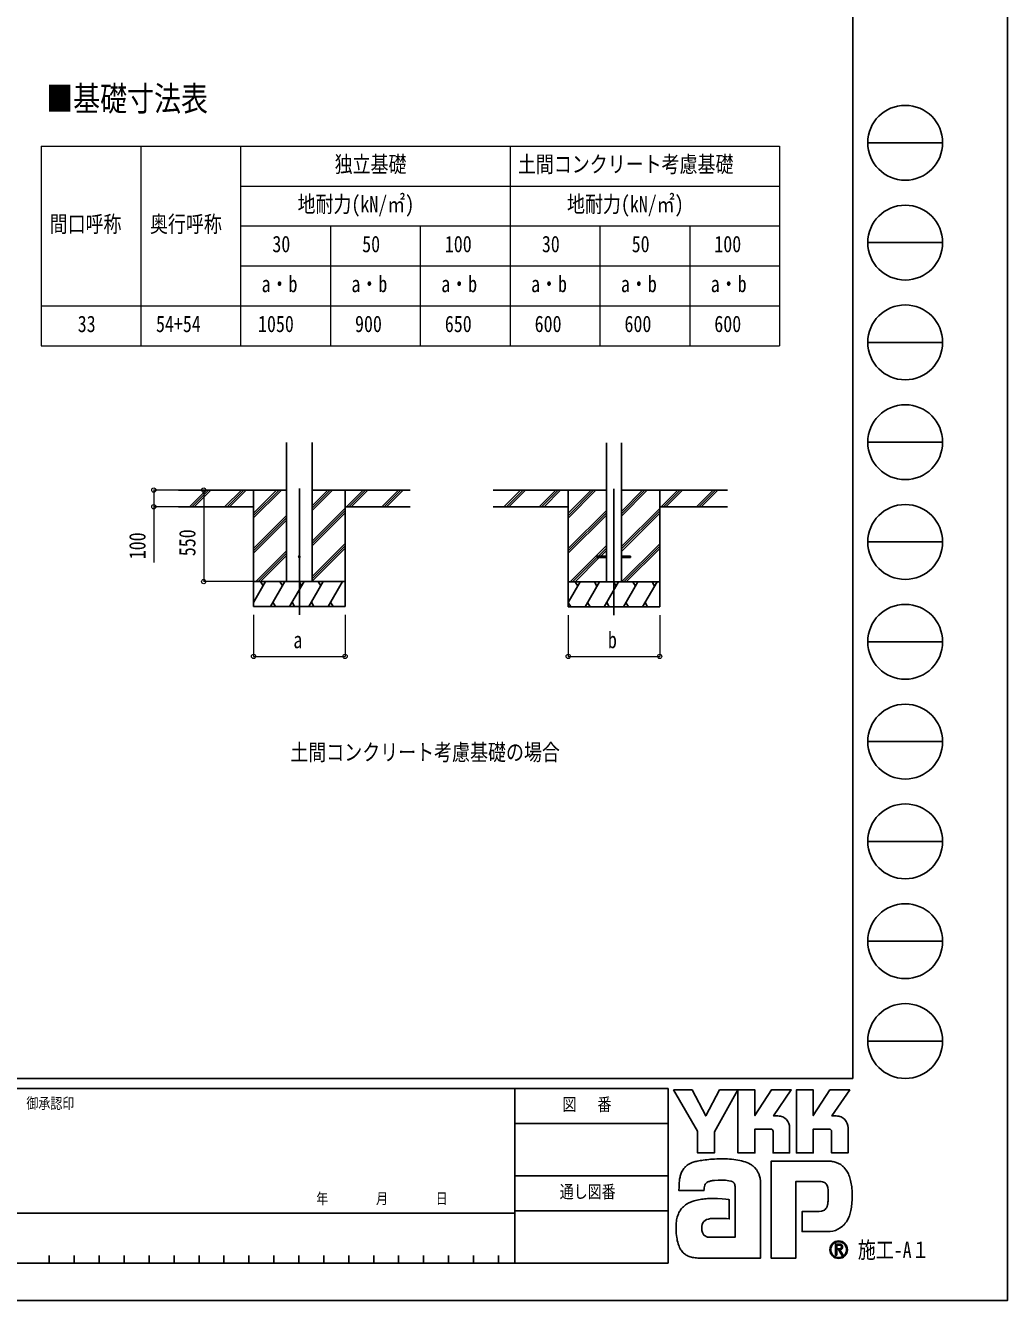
# Model space of a CAD drawing. Units: millimetres, scale not verified. Extents: x -12615 to 12615, y -8910 to 8910.
# Drawn here: x 6712 to 12615, y -8910 to -1245 of the extents above; entities that cross this region are included whole.
import ezdxf
from ezdxf.enums import TextEntityAlignment as Align

# ---------------------------------------------------------------- set-up
doc = ezdxf.new("R2010")
doc.units = ezdxf.units.MM
doc.header["$LTSCALE"] = 50
doc.layers.add('0-1_TABLE1', color=7, linetype='Continuous', lineweight=18)
doc.layers.add('0-7_YKK_D', color=6, linetype='Continuous', lineweight=18)
for name, color, linetype in [('0-2_USER1', 3, 'Continuous'), ('0-4_YKK_12', 2, 'Continuous'), ('0-6_YKK_A1', 4, 'Continuous'), ('0-8_YKK_ZWAK', 7, 'Continuous')]:
    doc.layers.add(name, color=color, linetype=linetype)
doc.styles.add('ＭＳ ゴシック', font='')
doc.styles.get('ＭＳ ゴシック').set_extended_font_data('MS Gothic')

msp = doc.modelspace()

# ---------------------------------------------------------------- linework, layer by layer
at = {"layer": '0-1_TABLE1'}
for p, q in [((6805.06, -1970.27), (11245.06, -1970.27)), ((6805.06, -1970.27), (6805.06, -3170.27)), ((7405.06, -1970.27), (7405.06, -3170.27)), ((9625.06, -1970.27), (9625.06, -3170.27)), ((8005.06, -2210.27), (11245.06, -2210.27)), ((8005.06, -2450.27), (11245.06, -2450.27)), ((8545.06, -2450.27), (8545.06, -3170.27)), ((9085.06, -2450.27), (9085.06, -3170.27)), ((10165.06, -2450.27), (10165.06, -3170.27)), ((10705.06, -2450.27), (10705.06, -3170.27)), ((8005.06, -2690.27), (11245.06, -2690.27)), ((6805.06, -3170.27), (11245.06, -3170.27))]:
    msp.add_line(p, q, dxfattribs=at)
for points in [[(8005.06, -1970.27), (8005.06, -2930.27), (8005.06, -3170.27)], [(11245.06, -1970.27), (11245.06, -2450.27), (11245.06, -3170.27)], [(6805.06, -2930.27), (7405.06, -2930.27), (8005.06, -2930.27), (11245.06, -2930.27)]]:
    msp.add_lwpolyline(points, dxfattribs=at)
at = {"layer": '0-4_YKK_12'}
for p, q in [((8358.06, -4028.79), (8358.06, -4788)), ((10249.06, -4029.79), (10249.06, -4789))]:
    msp.add_line(p, q, dxfattribs=at)
at = {"layer": '0-6_YKK_A1'}
for p, q in [((8280.31, -4588), (8280.31, -3752.65)), ((8435.81, -4588), (8435.81, -3752.65)), ((10203.86, -3753.65), (10203.86, -4589)), ((10294.26, -3753.65), (10294.26, -4589)), ((8280.31, -4038), (7632.11, -4038)), ((7698.8, -4136.6), (7797.39, -4038)), ((7711.53, -4138), (7811.53, -4038)), ((7725.68, -4138), (7825.68, -4038)), ((7910.93, -4136.6), (8009.52, -4038)), ((7923.67, -4138), (8023.67, -4038)), ((7937.81, -4138), (8037.81, -4038)), ((8083.06, -4038), (8083.06, -4738)), ((8083.06, -4204.88), (8249.94, -4038)), ((8083.06, -4190.74), (8235.8, -4038)), ((8083.06, -4176.6), (8221.66, -4038)), ((8435.81, -4160.5), (8558.31, -4038)), ((8435.81, -4146.36), (8544.17, -4038)), ((8435.81, -4132.21), (8530.02, -4038)), ((8435.81, -4038), (9023.68, -4038)), ((8633.06, -4038), (8633.06, -4738)), ((8642.16, -4138), (8742.16, -4038)), ((8656.3, -4138), (8756.3, -4038)), ((8670.44, -4138), (8770.44, -4038)), ((8854.29, -4138), (8954.29, -4038)), ((8868.43, -4138), (8968.43, -4038)), ((8882.57, -4138), (8982.57, -4038)), ((10203.86, -4039), (9523.11, -4039)), ((9589.8, -4137.6), (9688.39, -4039)), ((9602.53, -4139), (9702.54, -4039)), ((9616.68, -4139), (9716.68, -4039)), ((9801.93, -4137.6), (9900.53, -4039)), ((9814.67, -4139), (9914.67, -4039)), ((9828.81, -4139), (9928.81, -4039)), ((9974.06, -4039), (9974.06, -4739)), ((9974.06, -4205.88), (10140.94, -4039)), ((9974.06, -4191.74), (10126.8, -4039)), ((9974.06, -4177.6), (10112.66, -4039)), ((10294.26, -4194.05), (10449.31, -4039)), ((10294.26, -4179.91), (10435.17, -4039)), ((10294.26, -4165.76), (10421.03, -4039)), ((10294.26, -4039), (10932.27, -4039)), ((10524.06, -4039), (10524.06, -4739)), ((10533.16, -4139), (10633.16, -4039)), ((10547.3, -4139), (10647.3, -4039)), ((10561.44, -4139), (10661.44, -4039)), ((10745.29, -4139), (10845.29, -4039)), ((10759.43, -4139), (10859.43, -4039)), ((10773.57, -4139), (10873.57, -4039)), ((8083.06, -4138), (7632.11, -4138)), ((8633.06, -4138), (9023.68, -4138)), ((9974.06, -4139), (9523.11, -4139)), ((10524.06, -4139), (10932.27, -4139)), ((8083.06, -4388.73), (8280.31, -4191.48)), ((8083.06, -4402.87), (8280.31, -4205.62)), ((8435.81, -4344.34), (8633.06, -4147.1)), ((8435.81, -4358.49), (8633.06, -4161.24)), ((8435.81, -4372.63), (8633.06, -4175.38)), ((9974.06, -4389.73), (10203.86, -4159.93)), ((9974.06, -4403.87), (10203.86, -4174.07)), ((9974.06, -4418.01), (10203.86, -4188.21)), ((10294.26, -4377.89), (10524.06, -4148.1)), ((10294.26, -4392.04), (10524.06, -4162.24)), ((10294.26, -4406.18), (10524.06, -4176.38)), ((8083.06, -4417.01), (8280.31, -4219.76)), ((8435.81, -4556.48), (8633.06, -4359.23)), ((10295.28, -4589), (10524.06, -4360.23)), ((8095.92, -4588), (8280.31, -4403.61)), ((8110.06, -4588), (8280.31, -4417.75)), ((8124.2, -4588), (8280.31, -4431.89)), ((8435.81, -4570.62), (8633.06, -4373.37)), ((8435.81, -4584.76), (8633.06, -4387.51)), ((9986.92, -4589), (10203.86, -4372.06)), ((10001.06, -4589), (10149.06, -4441)), ((10015.2, -4589), (10160.7, -4443.5)), ((10149.06, -4434.5), (10149.06, -4443.5)), ((10149.06, -4434.5), (10203.86, -4434.5)), ((10149.06, -4443.5), (10203.86, -4443.5)), ((10155.56, -4434.5), (10203.86, -4386.2)), ((10169.7, -4434.5), (10203.86, -4400.34)), ((10294.26, -4434.5), (10349.06, -4434.5)), ((10294.26, -4443.5), (10349.06, -4443.5)), ((10309.43, -4589), (10524.06, -4374.37)), ((10323.57, -4589), (10524.06, -4388.51)), ((10349.06, -4434.5), (10349.06, -4443.5)), ((8633.06, -4588), (8083.06, -4588)), ((8083.06, -4713.45), (8155.49, -4588)), ((8140.49, -4613.98), (8125.49, -4588)), ((8184.36, -4738), (8270.96, -4588)), ((8255.96, -4613.98), (8240.96, -4588)), ((8299.83, -4738), (8386.43, -4588)), ((8371.43, -4613.98), (8356.43, -4588)), ((8415.3, -4738), (8501.9, -4588)), ((8486.9, -4613.98), (8471.9, -4588)), ((8530.77, -4738), (8617.37, -4588)), ((8587.37, -4588), (8587.37, -4588)), ((10524.06, -4589), (9974.06, -4589)), ((9974.06, -4714.45), (10046.49, -4589)), ((10031.49, -4614.98), (10016.49, -4589)), ((10075.36, -4739), (10161.96, -4589)), ((10146.96, -4614.98), (10131.96, -4589)), ((10190.83, -4739), (10277.43, -4589)), ((10262.43, -4614.98), (10247.43, -4589)), ((10306.3, -4739), (10392.9, -4589)), ((10377.9, -4614.98), (10362.9, -4589)), ((10421.77, -4739), (10508.37, -4589)), ((10493.37, -4614.98), (10478.37, -4589)), ((8083.06, -4738), (8633.06, -4738)), ((8199.35, -4712.02), (8214.35, -4738)), ((8314.82, -4712.02), (8329.82, -4738)), ((8430.3, -4712.02), (8445.3, -4738)), ((8545.76, -4712.02), (8560.76, -4738)), ((9974.06, -4739), (10524.06, -4739)), ((9974.89, -4713.02), (9989.88, -4739)), ((10090.36, -4713.02), (10105.35, -4739)), ((10205.83, -4713.02), (10220.82, -4739)), ((10321.3, -4713.02), (10336.3, -4739)), ((10436.77, -4713.02), (10451.76, -4739))]:
    msp.add_line(p, q, dxfattribs=at)
msp.add_circle((8358.06, -4438), 5, dxfattribs=at)
at = {"layer": '0-7_YKK_D'}
for p, q in [((7631.11, -4038), (7482.06, -4038)), ((7783.06, -4038), (7783.06, -4588)), ((7631.11, -4138), (7482.06, -4138)), ((8082.06, -4588), (7782.06, -4588)), ((8083.06, -4788), (8083.06, -5039)), ((8633.06, -4788), (8633.06, -5039)), ((9974.06, -4789), (9974.06, -5039)), ((10524.06, -4789), (10524.06, -5039)), ((8083.06, -5038), (8633.06, -5038)), ((9974.06, -5038), (10524.06, -5038))]:
    msp.add_line(p, q, dxfattribs=at)
msp.add_lwpolyline([(7483.06, -4038), (7483.06, -4138), (7483.06, -4473.8)], dxfattribs=at)
for centre in [(7483.06, -4038), (7783.06, -4038), (7483.06, -4138), (7783.06, -4588), (8083.06, -5038), (8633.06, -5038), (9974.06, -5038), (10524.06, -5038)]:
    msp.add_circle(centre, 12.75, dxfattribs=at)
at = {"layer": '0-8_YKK_ZWAK'}
for p, q in [((11685.06, 8325), (11685.06, -7575)), ((11775.06, -1950), (12225.06, -1950)), ((11775.06, -2550), (12225.06, -2550)), ((11775.06, -3150), (12225.06, -3150)), ((11775.06, -3750), (12225.06, -3750)), ((11775.06, -4350), (12225.06, -4350)), ((11775.06, -4950), (12225.06, -4950)), ((11775.06, -5550), (12225.06, -5550)), ((11775.06, -6150), (12225.06, -6150)), ((11775.06, -6750), (12225.06, -6750)), ((11775.06, -7350), (12225.06, -7350)), ((11685.06, -7575), (-11714.94, -7575)), ((9652.56, -7635), (6555.06, -7635)), ((9652.56, -7635), (9652.56, -8685)), ((10575.06, -7635), (9652.56, -7635)), ((10575.06, -7635), (10575.06, -8685)), ((9652.56, -7845), (10575.06, -7845)), ((9652.56, -8160), (10575.06, -8160)), ((6555.06, -8385), (9652.56, -8385)), ((10575.06, -8370), (9652.56, -8370)), ((6855.06, -8640), (6855.06, -8685)), ((7005.06, -8640), (7005.06, -8685)), ((7155.06, -8640), (7155.06, -8685)), ((7305.06, -8640), (7305.06, -8685)), ((7455.06, -8640), (7455.06, -8685)), ((7605.06, -8640), (7605.06, -8685)), ((7755.06, -8640), (7755.06, -8685)), ((7905.06, -8640), (7905.06, -8685)), ((8055.06, -8640), (8055.06, -8685)), ((8205.06, -8640), (8205.06, -8685)), ((8355.06, -8640), (8355.06, -8685)), ((8505.06, -8640), (8505.06, -8685)), ((8655.06, -8640), (8655.06, -8685)), ((8805.06, -8640), (8805.06, -8685)), ((8955.06, -8640), (8955.06, -8685)), ((9105.06, -8640), (9105.06, -8685)), ((9255.06, -8640), (9255.06, -8685)), ((9405.06, -8640), (9405.06, -8685)), ((9555.06, -8640), (9555.06, -8685)), ((11600.02, -8651.94), (11600.02, -8651.94)), ((6555.06, -8685), (9652.56, -8685)), ((9652.56, -8685), (10575.06, -8685))]:
    msp.add_line(p, q, dxfattribs=at)
for points in [[(-12615, -8910), (12615, -8910), (12615, 8910), (-12615, 8910)], [(10608.06, -7644), (10718.49, -7644), (10801.41, -7800.3), (10884.12, -7644), (10994.63, -7644), (10853.01, -7895.97), (10853.01, -8022.4), (10752.29, -8022.4), (10752.29, -7892.57)]]:
    msp.add_lwpolyline(points, close=True, dxfattribs=at)
for points in [[(11191.64, -7879.83), (11096.31, -7879.83), (11096.31, -8022.29), (10994.74, -8022.29), (10994.74, -7644), (11096.31, -7644), (11096.31, -7798.75), (11196.21, -7644), (11315.52, -7644), (11208.48, -7800.64), (11212.27, -7800.64), (11216.46, -7800.64), (11220.76, -7800.64), (11224.9, -7800.64), (11228.6, -7800.64), (11231.58, -7800.64), (11233.57, -7800.64), (11234.3, -7800.64)], [(11542.53, -7879.83), (11447.31, -7879.83), (11447.31, -8022.4), (11345.69, -8022.4), (11345.69, -7644), (11447.31, -7644), (11447.31, -7798.75), (11547.1, -7644), (11666.41, -7644), (11559.37, -7800.64), (11563.2, -7800.64), (11567.41, -7800.64), (11571.71, -7800.64), (11575.84, -7800.64), (11579.52, -7800.64), (11582.49, -7800.64), (11584.47, -7800.64), (11585.19, -7800.64)], [(11263.52, -7806.64), (11275.65, -7813.57), (11285.92, -7822.6), (11294.18, -7833.36), (11300.27, -7845.45), (11304.03, -7858.49), (11305.32, -7872.11), (11305.32, -8022.65), (11206.23, -8022.65), (11206.23, -7894.23)], [(11614.45, -7806.64), (11626.61, -7813.57), (11636.92, -7822.6), (11645.22, -7833.36), (11651.35, -7845.45), (11655.14, -7858.49), (11656.44, -7872.11), (11656.44, -8022.4), (11557.12, -8022.4), (11557.12, -7894.23)], [(11486.61, -8194.52), (11343.58, -8194.52), (11343.58, -8655), (11193.69, -8655), (11193.69, -8072.37), (11542.06, -8072.37)], [(11636.14, -8113.54), (11645.92, -8125.87), (11653.24, -8137.83), (11658.35, -8148.65)], [(10814.39, -8196.93), (10807.42, -8200.86), (10801.98, -8205.65), (10797.86, -8211.25), (10794.88, -8217.59), (10792.82, -8224.59), (10791.48, -8232.21), (10790.67, -8240.37), (10790.19, -8249), (10640.23, -8249.37), (10640.67, -8228.86), (10641.5, -8205.82)], [(11123.13, -8157.5), (11127.38, -8174.71), (11129.79, -8193.13), (11130.55, -8212.76), (11130.55, -8655), (10768.66, -8655)], [(10871.84, -8296.58), (10900.22, -8298.46), (10922.53, -8300.96), (10937.13, -8303.3), (10942.36, -8304.7), (10942.36, -8419.42), (10925.77, -8417.67), (10907.57, -8416.68), (10888.94, -8416.3), (10871.06, -8416.36), (10855.1, -8416.69), (10842.25, -8417.13), (10833.68, -8417.51), (10830.56, -8417.68), (10817.59, -8420.05), (10806.4, -8423.76), (10797.01, -8428.84), (10789.4, -8435.31), (10783.58, -8443.19), (10779.55, -8452.51), (10777.31, -8463.3), (10776.86, -8475.57), (10778.29, -8489.07), (10781.15, -8500.22), (10785.28, -8509.25), (10790.48, -8516.37), (10796.58, -8521.78), (10803.4, -8525.72), (10810.76, -8528.37), (10818.48, -8529.97), (10977.79, -8529.97), (10977.79, -8235.22), (10977.83, -8229.38), (10977.53, -8223.66), (10976.78, -8218.16), (10975.5, -8212.94), (10973.59, -8208.07), (10970.96, -8203.64), (10967.51, -8199.72), (10963.16, -8196.37)], [(10963.16, -8196.37), (10953.82, -8192.71), (10938.88, -8189.6), (10919.82, -8187.31), (10898.12, -8186.08), (10875.25, -8186.18), (10852.69, -8187.85)], [(11537.48, -8282.99), (11537.29, -8263.9), (11536.38, -8246.69), (11534.23, -8231.59), (11530.31, -8218.78)], [(11623.69, -8462.91), (11609.85, -8473.67), (11595.43, -8482.13), (11580.55, -8488.44), (11565.3, -8492.76), (11549.8, -8495.23), (11534.16, -8496.03), (11380.08, -8496.03), (11380.08, -8374.99), (11466.96, -8374.99), (11482.98, -8374.77), (11497.07, -8373.4), (11509.16, -8369.86)], [(11623.82, -8587.79), (11623.75, -8586.03), (11623.53, -8584.34), (11623.16, -8582.71), (11622.66, -8581.16), (11622.01, -8579.69), (11621.22, -8578.31), (11620.3, -8577.02), (11619.24, -8575.84), (11617.85, -8574.61), (11616.31, -8573.54), (11614.62, -8572.63), (11612.79, -8571.88), (11610.84, -8571.29), (11608.75, -8570.87), (11606.55, -8570.61), (11604.23, -8570.53), (11581.5, -8570.53), (11581.5, -8637.42), (11588.37, -8637.42), (11588.37, -8577.35), (11604.23, -8577.35), (11605.87, -8577.41), (11607.41, -8577.57), (11608.85, -8577.83), (11610.19, -8578.2), (11611.42, -8578.67), (11612.53, -8579.24), (11613.52, -8579.9), (11614.4, -8580.67)], [(11617.08, -8587.79), (11616.66, -8591.01), (11615.51, -8593.54), (11613.78, -8595.47), (11611.64, -8596.87), (11609.23, -8597.83), (11606.71, -8598.42), (11604.25, -8598.72), (11601.99, -8598.8), (11596.03, -8598.8), (11599.04, -8603.91), (11618.68, -8637.65), (11626.54, -8637.65), (11607.6, -8605.17), (11609.37, -8604.82), (11611.07, -8604.37), (11612.67, -8603.83), (11614.19, -8603.2), (11615.6, -8602.47), (11616.92, -8601.65), (11618.14, -8600.73), (11619.24, -8599.73)]]:
    msp.add_lwpolyline(points, dxfattribs=at)
for centre in [(12000.06, -1950), (12000.06, -2550), (12000.06, -3150), (12000.06, -3750), (12000.06, -4350), (12000.06, -4950), (12000.06, -5550), (12000.06, -6150), (12000.06, -6750), (12000.06, -7350)]:
    msp.add_circle(centre, 225, dxfattribs=at)
for centre, radius, start, end in [((11234.45, -7875.57), 74.93, 78.26798, 90.11215), ((11235.52, -7870.11), 69.37, 66.19963, 78.22058), ((11585.34, -7875.7), 75.07, 78.27851, 90.10826), ((11586.37, -7870.44), 69.7, 66.2483, 78.23226), ((11192.17, -7893.88), 14.06, 358.57817, 92.1683), ((11543.13, -7893.81), 14, 358.29941, 92.43455), ((10754.81, -8183.52), 108.22, 138.03852, 152.12015), ((10754.79, -8184.02), 108.55, 122.60463, 137.83438), ((10769.15, -8207.24), 135.84, 108.37421, 122.42809), ((10791.88, -8288.08), 219.75, 100.93159, 107.35499), ((10866.16, -8648.45), 587.69, 97.86054, 101.37938), ((10901.03, -8890.74), 832.48, 94.90201, 97.9576), ((10903.41, -8910.14), 852, 91.6169, 94.94971), ((10900.11, -8772.18), 714.01, 87.51794, 91.66439), ((10909.38, -8573.33), 514.94, 81.92631, 87.59083), ((10936.76, -8385.69), 325.32, 73.67137, 82.05943), ((10977.38, -8249.75), 183.45, 60.60528, 73.9085), ((10994.01, -8216.59), 146.41, 52.17347, 59.90542), ((11008.88, -8197.34), 122.08, 43.55042, 52.14561), ((11017.07, -8189.43), 110.69, 34.48659, 43.50182), ((11536.36, -8232.64), 160.37, 78.73198, 87.96551), ((11541.07, -8208.59), 135.87, 69.03034, 78.69541), ((11545.45, -8196.9), 123.38, 59.39484, 68.9885), ((11547.48, -8193.34), 119.28, 50.3012, 59.3616), ((11546.74, -8194.18), 120.4, 42.05209, 50.28551), ((10913.41, -8221.38), 272.36, 171.55622, 176.72493), ((10821.12, -8207.6), 179.04, 163.48385, 171.57982), ((10774.82, -8193.86), 130.74, 152.2125, 163.4865), ((10853.97, -8290.89), 101.95, 102.4979, 112.84632), ((10873.7, -8375.98), 189.3, 96.37207, 102.75341), ((11017.13, -8189.26), 110.55, 25.58915, 34.43128), ((11007.29, -8193.87), 121.41, 17.43089, 25.54591), ((11487.42, -8268.03), 73.52, 77.94572, 90.63794), ((11493.81, -8238.05), 42.86, 60.20991, 77.92418), ((11497.96, -8230.26), 34.04, 39.8078, 59.75378), ((11487.28, -8228.44), 188.76, 14.76267, 25.00486), ((11371.51, -8259.99), 308.76, 7.9139, 14.95041), ((11492.14, -8234.71), 41.37, 22.65544, 39.38165), ((11255.87, -8276.8), 425.61, 2.54376, 8.01251), ((11189.59, -8280.29), 491.98, 357.76419, 2.60674), ((10750.42, -8434.88), 122.29, 130.60221, 141.94427), ((10757.63, -8443.54), 133.55, 120.60724, 130.53081), ((10771.85, -8467.72), 161.6, 112.58838, 120.58162), ((10790.98, -8513.7), 211.4, 106.61303, 112.59024), ((10821.07, -8614.84), 316.93, 99.87193, 106.59825), ((10837.93, -8709.82), 413.39, 94.78469, 99.91711), ((10846.14, -8804.31), 508.24, 90.80099, 94.81812), ((10847.39, -8874.68), 578.61, 87.57779, 90.82714), ((11490.45, -8334.13), 40.8, 314.78099, 333.92928), ((11460.15, -8319.42), 74.48, 334.00676, 347.34989), ((11377.49, -8300.27), 159.33, 347.14308, 355.40008), ((11196.61, -8284.73), 340.88, 355.2339, 0.29193), ((11307.45, -8294.38), 373.25, 347.15166, 352.97565), ((11208.51, -8281.51), 473.02, 352.8937, 357.82206), ((10826.95, -8462.09), 204.02, 164.97537, 174.56739), ((10777.37, -8448.87), 152.71, 153.89178, 164.94341), ((10754.78, -8438.01), 127.65, 142.04688, 153.80771), ((11495.16, -8338.28), 34.54, 293.91672, 314.09376), ((11551.08, -8368.28), 118.04, 326.23251, 339.61931), ((11440.22, -8325.35), 236.92, 339.22498, 347.31457), ((10914.4, -8470.46), 291.87, 174.55588, 182.47272), ((11077.49, -8467.89), 454.94, 181.90948, 187.89042), ((11523.69, -8350.16), 150.71, 311.57033, 318.66243), ((11506.24, -8334.86), 173.92, 318.67367, 325.29112), ((10886.08, -8494.82), 261.65, 187.80471, 196.36971), ((10785.01, -8524.67), 156.26, 196.3102, 208.20993), ((11600.11, -8604.57), 52.92, 90.09157, 179.92363), ((11599.77, -8604.4), 47.06, 134.8007, 180.12175), ((11599.91, -8604.13), 46.97, 89.86602, 135.149), ((11600.1, -8604.47), 52.82, 44.93442, 90.08536), ((11600.12, -8604.49), 47.33, 45.03108, 90.11509), ((11607.02, -8587.51), 10.06, 358.3894, 42.86139), ((11600.15, -8604.5), 47.31, 0.00643, 45.07115), ((11600.52, -8604.31), 52.41, 359.78949, 45.13288), ((10741.01, -8548.09), 106.41, 208.29777, 223.35561), ((10731.08, -8556.83), 93.2, 223.64205, 239.63663), ((10739.32, -8541.84), 110.3, 239.8785, 253.65355), ((10754.4, -8490.03), 164.26, 253.69102, 263.74909), ((10767.18, -8376.29), 278.71, 263.68487, 270.30455), ((11599.78, -8604.63), 52.6, 179.86065, 225.14399), ((11599.58, -8604.7), 46.87, 179.75513, 225.29722), ((11600.03, -8604.63), 52.77, 224.94536, 269.98445), ((11599.93, -8605.12), 46.82, 224.62822, 270.10973), ((11600.03, -8604.37), 53.04, 269.98802, 314.93777), ((11599.95, -8604.42), 47.52, 270.09072, 359.90926), ((11607.22, -8588.27), 16.6, 316.37674, 1.6565), ((11600.39, -8604.71), 52.54, 314.92572, 0.23508)]:
    msp.add_arc(centre, radius, start, end, dxfattribs=at)

# ---------------------------------------------------------------- texts
at = {"layer": '0-1_TABLE1', "style": 'ＭＳ ゴシック', "width": 0.8}
for s, p in [('独立基礎', (8570.26, -2157.77)), ('土間コンクリート考慮基礎', (9671.86, -2157.77)), ('地耐力(kN/㎡)', (8347.06, -2397.77)), ('地耐力(kN/㎡)', (9967.06, -2397.77)), ('間口呼称', (6856.66, -2517.77)), ('奥行呼称', (7460.26, -2517.77)), ('30', (8195.86, -2637.77)), ('50', (8735.86, -2637.77)), ('100', (9232.66, -2637.77)), ('30', (9815.86, -2637.77)), ('50', (10355.86, -2637.77)), ('100', (10852.66, -2637.77)), ('a・b', (8131.06, -2877.77)), ('a・b', (8671.06, -2877.77)), ('a・b', (9211.06, -2877.77)), ('a・b', (9751.06, -2877.77)), ('a・b', (10291.06, -2877.77)), ('a・b', (10831.06, -2877.77)), ('33', (7025.86, -3117.77)), ('54+54', (7496.26, -3117.77)), ('1050', (8109.46, -3117.77)), ('900', (8692.66, -3117.77)), ('650', (9232.66, -3117.77)), ('600', (9772.66, -3117.77)), ('600', (10312.66, -3117.77)), ('600', (10852.66, -3117.77))]:
    msp.add_text(s, height=98.97, dxfattribs=at).set_placement(p, align=Align.BOTTOM_LEFT)
at = {"layer": '0-2_USER1', "style": 'ＭＳ ゴシック', "width": 0.8}
for s, height, p in [('■基礎寸法表', 148.5, (6836.4, -1803.5)), ('土間コンクリート考慮基礎の場合', 98.97, (8304, -5693))]:
    msp.add_text(s, height=height, dxfattribs=at).set_placement(p, align=Align.BOTTOM_LEFT)
at = {"layer": '0-7_YKK_D', "style": 'ＭＳ ゴシック', "width": 0.8}
for s, p in [('550', (7763.06, -4435.4)), ('100', (7463.06, -4453.8))]:
    msp.add_text(s, height=98.97, rotation=90, dxfattribs=at).set_placement(p, align=Align.BOTTOM_LEFT)
for s, p in [('b', (10213.06, -5018)), ('a', (8322.06, -5018))]:
    msp.add_text(s, height=98.97, dxfattribs=at).set_placement(p, align=Align.BOTTOM_LEFT)
at = {"layer": '0-8_YKK_ZWAK', "style": 'ＭＳ ゴシック', "width": 0.8}
for s, height, p in [('御承認印', 65.98, (6717.41, -7777.5)), ('図\u3000 番', 76.98, (9940.21, -7792.5)), ('年        月        日', 65.98, (8459.72, -8349.64)), ('通し図番', 76.98, (9923.41, -8317.5)), ('施工-A１', 98.97, (11715.06, -8685))]:
    msp.add_text(s, height=height, dxfattribs=at).set_placement(p, align=Align.BOTTOM_LEFT)

doc.saveas('drawing.dxf')
